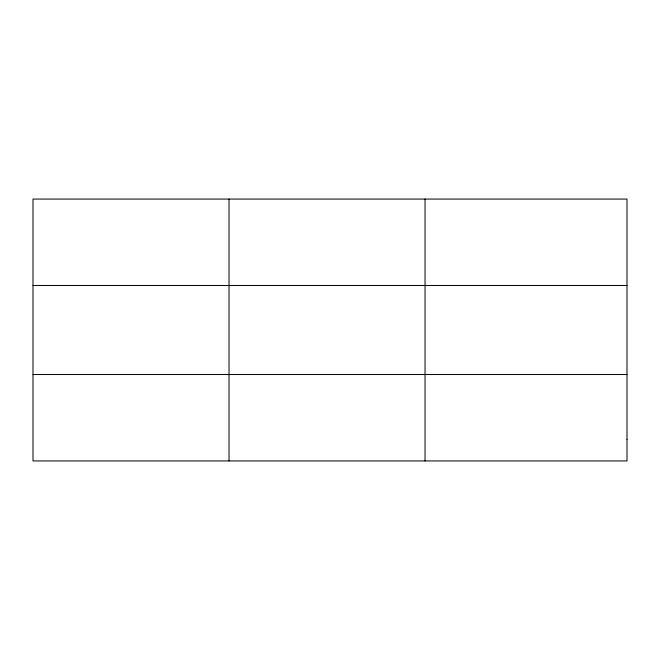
<?xml version="1.0" encoding="UTF-8"?>
<svg xmlns="http://www.w3.org/2000/svg" width="660" height="660" viewBox="0 0 660 660"><rect width="100%" height="100%" fill="white"/><g stroke="black" fill="none" stroke-linecap="round" stroke-linejoin="round"><path stroke-width="0.99" d="M229.02 460.936L229.02 199.064M425.04 460.936L425.04 199.064M33 285.483L627 285.483M33 374.517L627 374.517M627 439.329L627 460.936L33 460.936L33 199.064L627 199.064L627 439.329"/></g></svg>
